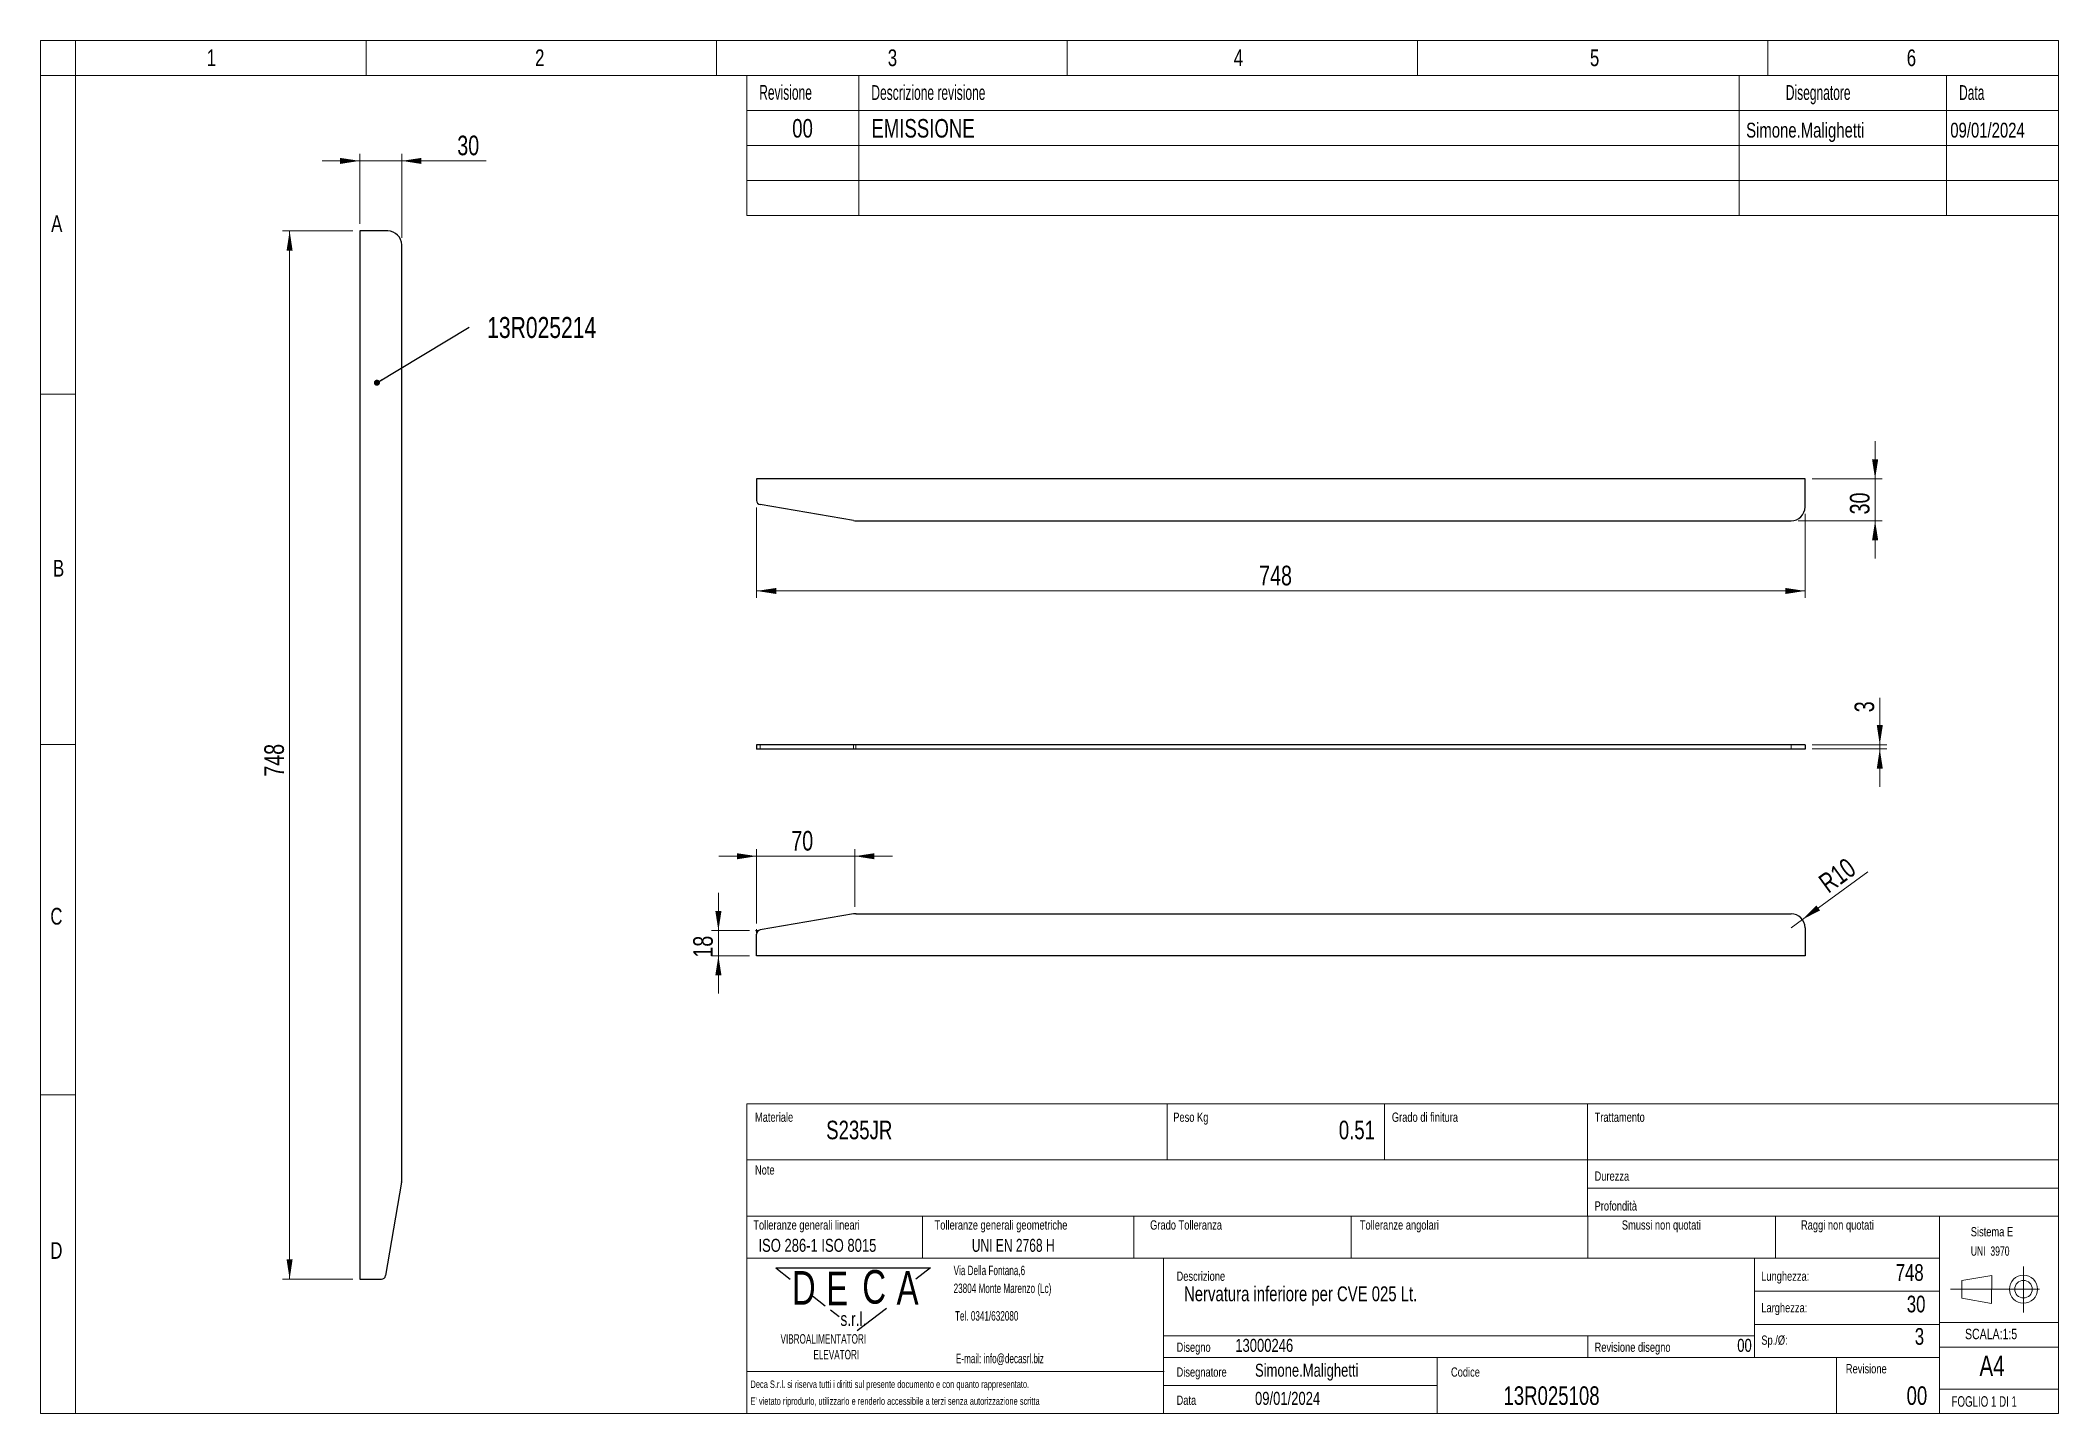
# Model space of a CAD drawing. Header units: millimetres. Extents: x 23 to 1463, y 33 to 1013.
import ezdxf

# ---------------------------------------------------------------- set-up
doc = ezdxf.new("R2010")
doc.units = ezdxf.units.MM
doc.header["$LTSCALE"] = 5
doc.linetypes.add('CENTERX2', pattern=[20.32, 12.7, -2.54, 2.54, -2.54])
doc.linetypes.add('HIDDEN', pattern=[1.905, 1.27, -0.635])
doc.layers.add('FORMAT', color=7, linetype='Continuous')
doc.layers.add('TESTO', color=179, linetype='Continuous')
doc.styles.add('SLDTEXTSTYLE0', font='TXT', dxfattribs={"width": 0.75})
doc.styles.add('SLDTEXTSTYLE1', font='TXT', dxfattribs={"width": 0.605})
doc.styles.add('SLDTEXTSTYLE2', font='TXT', dxfattribs={"width": 0.732984})
doc.styles.add('SLDTEXTSTYLE3', font='TXT', dxfattribs={"width": 0.643617})
doc.styles.add('SLDTEXTSTYLE4', font='TXT', dxfattribs={"width": 0.694444})
doc.styles.add('SLDTEXTSTYLE5', font='TXT', dxfattribs={"width": 0.692308})
doc.dimstyles.new('SLDDIMSTYLE0', dxfattribs={"dimtxt": 14, "dimasz": 14, "dimexe": 0, "dimexo": 0.0625, "dimgap": 3.5, "dimtad": 1, "dimrnd": 1e-09, "dimzin": 12, "dimdsep": 46, "dimtxsty": 'SLDTEXTSTYLE0', "dimsah": 1, "dimcen": 0.09, "dimadec": 0, "dimazin": 3, "dimtfac": 1, "dimtofl": 0, "dimtmove": 0, "dimatfit": 3, "dimfxl": 1, "dimfrac": 2, "dimtolj": 1, "dimtzin": 12, "dimarcsym": 0})
doc.dimstyles.new('SLDDIMSTYLE1', dxfattribs={"dimtxt": 14, "dimasz": 14, "dimexe": 0, "dimexo": 0.0625, "dimgap": 3.5, "dimtad": 1, "dimrnd": 1e-09, "dimzin": 12, "dimdsep": 46, "dimtxsty": 'SLDTEXTSTYLE0', "dimsah": 1, "dimcen": 0.09, "dimadec": 0, "dimazin": 3, "dimtfac": 1, "dimtmove": 0, "dimatfit": 0, "dimfxl": 1, "dimfrac": 2, "dimtolj": 1, "dimtzin": 12, "dimarcsym": 0})
doc.dimstyles.new('SLDDIMSTYLE2', dxfattribs={"dimtxt": 14, "dimasz": 14, "dimexe": 0, "dimexo": 0.0625, "dimgap": 3.5, "dimtad": 1, "dimrnd": 1e-09, "dimzin": 12, "dimdsep": 46, "dimtxsty": 'SLDTEXTSTYLE0', "dimsah": 1, "dimcen": 0, "dimadec": 0, "dimazin": 3, "dimtfac": 1, "dimtofl": 0, "dimtmove": 0, "dimatfit": 3, "dimfxl": 1, "dimfrac": 2, "dimtolj": 1, "dimtzin": 12, "dimarcsym": 0})
doc.dimstyles.new('SLDDIMSTYLE3', dxfattribs={"dimtxt": 0.18, "dimasz": 4.307692, "dimexe": 0, "dimexo": 0.0625, "dimgap": 0, "dimtad": 0, "dimtih": 1, "dimtoh": 1, "dimdec": 0, "dimrnd": 1e-09, "dimzin": 0, "dimdsep": 46, "dimtxsty": 'Standard', "dimblk1": 'DOT', "dimblk2": 'DOT', "dimsah": 1, "dimcen": 0.09, "dimadec": 0, "dimazin": 0, "dimtfac": 4.307692, "dimtdec": 0, "dimtofl": 0, "dimtmove": 0, "dimatfit": 3, "dimldrblk": 'DOT', "dimfxl": 1, "dimfrac": 2, "dimtolj": 1, "dimtzin": 0, "dimarcsym": 0})

# ---------------------------------------------------------------- blocks, each defined once
blk = doc.blocks.new('_D')
at = {"color": 7, "linetype": 'Continuous', "lineweight": 0}
for p, q in [((533.6, 679.6), (533.6, 615.1)), ((1281.6, 675.1), (1281.6, 615.1)), ((533.6, 620.1), (1281.6, 620.1))]:
    blk.add_line(p, q, dxfattribs=at)
at = {"color": 7, "linetype": 'Continuous', "lineweight": 18}
for points in [[(533.6, 620.1), (547.6, 617.9), (547.6, 622.2)], [(1281.6, 620.1), (1267.6, 622.2), (1267.6, 617.9)]]:
    blk.add_solid(points, dxfattribs=at)
at = {"color": 7, "linetype": 'Continuous', "lineweight": 18, "insert": (892.1, 638.1), "char_height": 14, "attachment_point": 1, "style": 'SLDTEXTSTYLE0'}
blk.add_mtext('748', dxfattribs=at)
blk = doc.blocks.new('_D_1')
at = {"color": 7, "linetype": 'Continuous', "lineweight": 0}
for p, q in [((1331.6, 700.1), (1331.6, 727)), ((1286.6, 700.1), (1336.6, 700.1)), ((1331.6, 700.1), (1331.6, 670.1)), ((1276.6, 670.1), (1336.6, 670.1)), ((1331.6, 670.1), (1331.6, 643.2))]:
    blk.add_line(p, q, dxfattribs=at)
at = {"color": 7, "linetype": 'Continuous', "lineweight": 18}
for points in [[(1331.6, 700.1), (1333.8, 714.1), (1329.4, 714.1)], [(1331.6, 670.1), (1329.4, 656.1), (1333.8, 656.1)]]:
    blk.add_solid(points, dxfattribs=at)
at = {"color": 7, "linetype": 'Continuous', "lineweight": 18, "insert": (1313.6, 674.7), "char_height": 14, "attachment_point": 1, "rotation": 90, "style": 'SLDTEXTSTYLE0'}
blk.add_mtext('30', dxfattribs=at)
blk = doc.blocks.new('_D_2')
at = {"color": 7, "linetype": 'Continuous', "lineweight": 0}
for p, q in [((1334.9, 510.3), (1334.9, 543.8)), ((1286.6, 510.3), (1339.9, 510.3)), ((1286.6, 507.3), (1339.9, 507.3)), ((1334.9, 510.3), (1334.9, 507.3)), ((1334.9, 507.3), (1334.9, 480.4))]:
    blk.add_line(p, q, dxfattribs=at)
at = {"color": 7, "linetype": 'Continuous', "lineweight": 18}
for points in [[(1334.9, 510.3), (1337.1, 524.3), (1332.8, 524.3)], [(1334.9, 507.3), (1332.8, 493.3), (1337.1, 493.3)]]:
    blk.add_solid(points, dxfattribs=at)
at = {"color": 7, "linetype": 'Continuous', "lineweight": 18, "insert": (1316.9, 533.5), "char_height": 14, "attachment_point": 1, "rotation": 90, "style": 'SLDTEXTSTYLE0'}
blk.add_mtext('3', dxfattribs=at)
blk = doc.blocks.new('_D_3')
at = {"color": 7, "linetype": 'Continuous', "lineweight": 0}
for p, q in [((506.3, 377.7), (506.3, 404.7)), ((528.6, 377.7), (501.3, 377.7)), ((506.3, 377.7), (506.3, 359.7)), ((528.6, 359.7), (501.3, 359.7)), ((506.3, 359.7), (506.3, 332.8))]:
    blk.add_line(p, q, dxfattribs=at)
at = {"color": 7, "linetype": 'Continuous', "lineweight": 18}
for points in [[(506.3, 377.7), (508.5, 391.7), (504.1, 391.7)], [(506.3, 359.7), (504.1, 345.7), (508.5, 345.7)]]:
    blk.add_solid(points, dxfattribs=at)
at = {"color": 7, "linetype": 'Continuous', "lineweight": 18, "insert": (488.3, 358.4), "char_height": 14, "attachment_point": 1, "rotation": 90, "style": 'SLDTEXTSTYLE0'}
blk.add_mtext('18', dxfattribs=at)
blk = doc.blocks.new('_D_4')
at = {"color": 7, "linetype": 'Continuous', "lineweight": 0}
for p, q in [((533.6, 382.7), (533.6, 435.8)), ((603.6, 394.7), (603.6, 435.8)), ((533.6, 430.8), (506.7, 430.8)), ((533.6, 430.8), (603.6, 430.8)), ((603.6, 430.8), (630.5, 430.8))]:
    blk.add_line(p, q, dxfattribs=at)
at = {"color": 7, "linetype": 'Continuous', "lineweight": 18}
for points in [[(533.6, 430.8), (519.6, 432.9), (519.6, 428.6)], [(603.6, 430.8), (617.6, 428.6), (617.6, 432.9)]]:
    blk.add_solid(points, dxfattribs=at)
at = {"color": 7, "linetype": 'Continuous', "lineweight": 18, "insert": (558.3, 448.8), "char_height": 14, "attachment_point": 1, "style": 'SLDTEXTSTYLE0'}
blk.add_mtext('70', dxfattribs=at)
blk = doc.blocks.new('_D_5')
at = {"color": 7, "linetype": 'Continuous', "lineweight": 0}
for q in [(1326.4, 419.6), (1271.6, 379.7)]:
    blk.add_line((1279.7, 385.6), q, dxfattribs=at)
at = {"color": 7, "linetype": 'Continuous', "lineweight": 18}
blk.add_solid([(1279.7, 385.6), (1292.3, 392.1), (1289.7, 395.6)], dxfattribs=at)
at = {"color": 7, "linetype": 'Continuous', "lineweight": 18, "insert": (1290, 415.2), "char_height": 14, "attachment_point": 1, "rotation": 36.0436, "style": 'SLDTEXTSTYLE0'}
blk.add_mtext('R10', dxfattribs=at)
blk = doc.blocks.new('_D_6')
at = {"color": 7, "linetype": 'Continuous', "lineweight": 0}
for p, q in [((245.4, 877), (195.4, 877)), ((200.4, 877), (200.4, 129)), ((245.4, 129), (195.4, 129))]:
    blk.add_line(p, q, dxfattribs=at)
at = {"color": 7, "linetype": 'Continuous', "lineweight": 18}
for points in [[(200.4, 877), (198.2, 863), (202.5, 863)], [(200.4, 129), (202.5, 143), (198.2, 143)]]:
    blk.add_solid(points, dxfattribs=at)
at = {"color": 7, "linetype": 'Continuous', "lineweight": 18, "insert": (182.3, 487.5), "char_height": 14, "attachment_point": 1, "rotation": 90, "style": 'SLDTEXTSTYLE0'}
blk.add_mtext('748', dxfattribs=at)
blk = doc.blocks.new('_D_7')
at = {"color": 7, "linetype": 'Continuous', "lineweight": 0}
for p, q in [((250.4, 927), (223.5, 927)), ((250.4, 882), (250.4, 932)), ((250.4, 927), (280.4, 927)), ((280.4, 872), (280.4, 932)), ((280.4, 927), (340.7, 927))]:
    blk.add_line(p, q, dxfattribs=at)
at = {"color": 7, "linetype": 'Continuous', "lineweight": 18}
for points in [[(250.4, 927), (236.4, 929.1), (236.4, 924.8)], [(280.4, 927), (294.4, 924.8), (294.4, 929.1)]]:
    blk.add_solid(points, dxfattribs=at)
at = {"color": 7, "linetype": 'Continuous', "lineweight": 18, "insert": (320, 945), "char_height": 14, "attachment_point": 1, "style": 'SLDTEXTSTYLE0'}
blk.add_mtext('30', dxfattribs=at)
blk = doc.blocks.new('SW_NOTE_0')
at = {"color": 0, "linetype": 'Continuous', "lineweight": 0, "insert": (51.7, 7.3), "char_height": 15, "attachment_point": 2, "style": 'SLDTEXTSTYLE0'}
blk.add_mtext('13R025214', dxfattribs=at)
blk = doc.blocks.new('_Dot')
at = {"color": 0, "linetype": 'ByBlock', "lineweight": -2}
blk.add_line((-0.5, 0), (-1, 0), dxfattribs=at)
at = {"color": 0, "linetype": 'ByBlock', "const_width": 0.5}
blk.add_lwpolyline([(-0.25, 0, 1), (0.25, 0, 1)], format="xyb", close=True, dxfattribs=at)

msp = doc.modelspace()

# ---------------------------------------------------------------- linework, layer by layer
at = {"color": 7, "linetype": 'Continuous', "lineweight": 18}
for p, q in [((22.536, 987.991), (22.536, 1012.991)), ((22.536, 1012.991), (47.536, 1012.991)), ((47.536, 1012.991), (1462.536, 1012.991)), ((47.536, 987.991), (47.536, 1012.991)), ((255.036, 1012.991), (255.036, 987.991)), ((505.036, 1012.991), (505.036, 987.991)), ((755.036, 1012.991), (755.036, 987.991)), ((1005.036, 1012.991), (1005.036, 987.991)), ((1255.036, 1012.991), (1255.036, 987.991)), ((1462.536, 1012.991), (1462.536, 987.991)), ((22.536, 32.991), (22.536, 987.991)), ((22.536, 987.991), (47.536, 987.991)), ((47.536, 32.991), (47.536, 987.991)), ((47.536, 987.991), (1462.536, 987.991)), ((1462.536, 987.991), (526.536, 987.991)), ((526.536, 987.991), (1462.536, 987.991)), ((526.536, 962.991), (526.536, 987.991)), ((526.536, 987.991), (1462.536, 987.991)), ((606.536, 962.991), (606.536, 987.991)), ((1234.596, 962.991), (1234.596, 987.991)), ((1382.536, 962.991), (1382.536, 987.991)), ((1462.536, 32.991), (1462.536, 987.991)), ((1462.536, 962.991), (1462.536, 987.991)), ((1462.536, 962.991), (1462.536, 987.991)), ((526.536, 962.991), (1462.536, 962.991)), ((526.536, 962.991), (526.536, 887.991)), ((606.536, 962.991), (606.536, 887.991)), ((1234.596, 962.991), (1234.596, 887.991)), ((1382.536, 962.991), (1382.536, 887.991)), ((1462.536, 962.991), (1462.536, 887.991)), ((1462.536, 962.991), (1462.536, 887.991)), ((526.536, 937.991), (1462.536, 937.991)), ((526.536, 912.991), (1462.536, 912.991)), ((526.536, 887.991), (1462.536, 887.991)), ((47.536, 760.491), (22.536, 760.491)), ((47.536, 510.491), (22.536, 510.491)), ((47.536, 260.491), (22.536, 260.491)), ((526.481, 254.004), (526.481, 33.004)), ((526.481, 254.004), (1462.482, 254.004)), ((826.481, 254.004), (826.481, 214.004)), ((981.481, 254.004), (981.481, 214.004)), ((1126.481, 214.004), (1126.481, 254.004)), ((1462.482, 254.004), (1462.482, 33.004)), ((1462.536, 253.991), (1462.536, 32.991)), ((526.481, 214.004), (1462.482, 214.004)), ((1126.481, 214.004), (1126.481, 173.999)), ((1126.481, 194.004), (1462.482, 194.004)), ((526.481, 173.999), (1462.482, 173.999)), ((651.814, 173.999), (651.814, 144.004)), ((802.801, 173.999), (802.801, 144.004)), ((957.702, 173.999), (957.702, 144.004)), ((1126.563, 173.999), (1126.563, 144.004)), ((1260.539, 173.999), (1260.539, 144.004)), ((1377.481, 173.999), (1377.481, 33.004)), ((526.481, 144.004), (823.981, 144.004)), ((823.981, 144.004), (823.981, 33.004)), ((823.981, 144.004), (1377.481, 144.004)), ((1245.635, 144.004), (1245.635, 120.337)), ((1414.856, 131.645), (1393.586, 127.895)), ((1414.856, 131.645), (1414.754, 111.645)), ((1245.635, 120.337), (1245.635, 96.671)), ((1245.635, 120.337), (1377.481, 120.337)), ((1393.586, 127.895), (1393.586, 115.395)), ((1414.754, 111.645), (1393.586, 115.395)), ((823.981, 88.504), (1245.635, 88.504)), ((1126.563, 88.504), (1126.563, 73.004)), ((1245.635, 96.671), (1245.635, 73.004)), ((1245.635, 96.671), (1377.481, 96.671)), ((1377.481, 98.004), (1462.482, 98.004)), ((1377.482, 98.004), (1462.482, 98.004)), ((1377.482, 98.004), (1377.482, 33.004)), ((823.981, 73.004), (1377.481, 73.004)), ((1019.086, 73.004), (1019.086, 33.004)), ((1304.012, 73.004), (1304.012, 33.004)), ((1377.482, 80.504), (1462.482, 80.504)), ((526.481, 63.004), (824.308, 63.004)), ((1019.086, 53.004), (823.981, 53.004)), ((1377.482, 50.504), (1462.482, 50.504)), ((22.536, 32.991), (47.536, 32.991)), ((47.536, 32.991), (1462.536, 32.991)), ((526.481, 33.004), (1462.482, 33.004)), ((526.482, 33.004), (1462.482, 33.004)), ((526.535, 32.991), (1462.536, 32.991))]:
    msp.add_line(p, q, dxfattribs=at)
at = {"color": 7, "linetype": 'Continuous', "lineweight": 25}
for p, q in [((250.379, 876.988), (250.379, 128.988)), ((270.379, 876.988), (250.379, 876.988)), ((280.379, 199.839), (280.379, 866.988)), ((1281.601, 700.094), (533.601, 700.094)), ((533.601, 700.094), (533.601, 684.623)), ((1281.601, 680.094), (1281.601, 700.094)), ((602.762, 670.238), (536.094, 681.667)), ((604.452, 670.094), (1271.601, 670.094)), ((533.601, 510.291), (533.601, 507.291)), ((1281.601, 510.291), (533.601, 510.291)), ((1281.601, 507.291), (533.601, 507.291)), ((1281.601, 510.291), (1281.601, 507.291)), ((602.762, 389.598), (536.094, 378.17)), ((604.452, 389.742), (1271.601, 389.742)), ((533.601, 359.742), (533.601, 375.213)), ((1281.601, 379.742), (1281.601, 359.742)), ((1281.601, 359.742), (533.601, 359.742)), ((280.235, 198.15), (268.806, 131.481)), ((250.379, 128.988), (265.849, 128.988))]:
    msp.add_line(p, q, dxfattribs=at)
at = {"color": 7, "linetype": 'HIDDEN', "lineweight": 18}
for p, q in [((536.094, 507.291), (536.094, 510.291)), ((602.762, 510.291), (602.762, 507.291)), ((604.452, 507.291), (604.452, 510.291)), ((1271.601, 510.291), (1271.601, 507.291))]:
    msp.add_line(p, q, dxfattribs=at)
at = {"color": 7, "linetype": 'Continuous', "lineweight": 0}
for p, q in [((603.452, 389.742), (602.601, 389.742)), ((603.452, 389.742), (602.601, 389.742)), ((603.452, 389.742), (602.601, 389.742)), ((603.748, 389.767), (604.587, 389.911)), ((603.748, 389.767), (604.587, 389.911)), ((603.748, 389.767), (604.587, 389.911)), ((535.108, 378.001), (532.615, 377.573)), ((533.601, 376.213), (533.601, 378.742))]:
    msp.add_line(p, q, dxfattribs=at)
at = {"color": 7, "linetype": 'CENTERX2', "lineweight": 18}
for p, q in [((1437.45, 138.048), (1437.45, 105.074)), ((1385.484, 121.788), (1452.973, 121.788))]:
    msp.add_line(p, q, dxfattribs=at)
at = {"color": 7, "linetype": 'Continuous', "lineweight": 18}
for radius in [10, 6.25]:
    msp.add_circle((1437.45, 121.788), radius, dxfattribs=at)
at = {"color": 7, "linetype": 'Continuous', "lineweight": 25}
for centre, radius, start, end in [((270.379, 866.988), 10, 0, 90), ((536.601, 684.623), 3, 180, 260.272421), ((1271.601, 680.094), 10, 270, 0), ((604.452, 680.094), 10, 260.272421, 270), ((604.452, 379.742), 10, 90, 99.727579), ((1271.601, 379.742), 10, 0, 90), ((536.601, 375.213), 3, 99.727579, 180), ((270.379, 199.839), 10, 350.272421, 0), ((265.849, 131.988), 3, 270, 350.272421)]:
    msp.add_arc(centre, radius, start, end, dxfattribs=at)
at = {"layer": 'TESTO'}
for p, q in [((547.239, 137.044), (657.594, 137.044)), ((547.239, 137.044), (557.621, 129.068)), ((657.594, 137.044), (647.121, 128.998)), ((573.386, 116.957), (582.422, 110.016)), ((586.243, 107.14), (592.35, 102.36)), ((626.23, 108.129), (605.242, 92.006))]:
    msp.add_line(p, q, dxfattribs=at)

# ---------------------------------------------------------------- block references
at = {"color": 7, "linetype": 'Continuous', "lineweight": 0}
msp.add_blockref('SW_NOTE_0', (328.532, 808.286), dxfattribs=at)

# ---------------------------------------------------------------- texts
for s, insert, char_height, attachment_point, style in [('1', (141.281, 1006.507), 11.906, 1, 'SLDTEXTSTYLE0'), ('2', (375.513, 1006.507), 11.906, 1, 'SLDTEXTSTYLE0'), ('3', (627.17, 1006.507), 11.906, 1, 'SLDTEXTSTYLE0'), ('4', (873.969, 1006.507), 11.906, 1, 'SLDTEXTSTYLE0'), ('5', (1128.136, 1006.507), 11.906, 1, 'SLDTEXTSTYLE0'), ('6', (1354.179, 1006.507), 11.906, 1, 'SLDTEXTSTYLE0'), ('Revisione', (535.434, 981.135), 10.5833, 1, 'SLDTEXTSTYLE1'), ('Descrizione revisione', (615.443, 981.044), 10.58333, 1, 'SLDTEXTSTYLE1'), ('Disegnatore', (1267.907, 981.044), 10.58333, 1, 'SLDTEXTSTYLE1'), ('Data', (1391.5, 981.044), 10.5833, 1, 'SLDTEXTSTYLE1'), ('00', (558.973, 956.839), 13.2292, 1, 'SLDTEXTSTYLE0'), ('EMISSIONE', (615.443, 956.839), 13.2292, 1, 'SLDTEXTSTYLE0'), ('Simone.Malighetti', (1239.594, 954.208), 10.58333, 1, 'SLDTEXTSTYLE0'), ('09/01/2024', (1385.24, 954.208), 10.5833, 1, 'SLDTEXTSTYLE0'), ('A', (30.241, 888.203), 11.906, 1, 'SLDTEXTSTYLE0'), ('B', (31.564, 642.228), 11.906, 1, 'SLDTEXTSTYLE0'), ('C', (29.668, 393.897), 11.906, 1, 'SLDTEXTSTYLE0'), ('Materiale', (532.393, 247.868), 6.6146, 1, 'SLDTEXTSTYLE0'), ('Peso Kg', (830.828, 247.868), 6.6146, 1, 'SLDTEXTSTYLE0'), ('Grado di finitura', (986.808, 247.868), 6.61458, 1, 'SLDTEXTSTYLE0'), ('Trattamento', (1131.481, 247.868), 6.61458, 1, 'SLDTEXTSTYLE0'), ('S235JR', (583.203, 242.018), 13.2292, 1, 'SLDTEXTSTYLE0'), ('0.51', (974.779, 242.018), 13.2292, 3, 'SLDTEXTSTYLE0'), ('Note', (532.393, 210.202), 6.6146, 1, 'SLDTEXTSTYLE0'), ('Durezza', (1131.436, 205.812), 6.6146, 1, 'SLDTEXTSTYLE0'), ('Profondità', (1131.436, 184.548), 6.6146, 1, 'SLDTEXTSTYLE0'), ('Tolleranze generali lineari', (531.208, 170.935), 6.61458, 1, 'SLDTEXTSTYLE0'), ('Tolleranze generali geometriche', (660.53, 170.935), 6.61458, 1, 'SLDTEXTSTYLE0'), ('Grado Tolleranza', (814.329, 170.935), 6.61458, 1, 'SLDTEXTSTYLE0'), ('Tolleranze angolari', (963.933, 170.935), 6.61458, 1, 'SLDTEXTSTYLE0'), ('Smussi non quotati', (1150.899, 170.935), 6.61458, 1, 'SLDTEXTSTYLE0'), ('Raggi non quotati', (1278.712, 170.935), 6.61458, 1, 'SLDTEXTSTYLE0'), ('Sistema E', (1399.838, 166.117), 6.6146, 1, 'SLDTEXTSTYLE0'), ('D', (29.668, 155.359), 11.906, 1, 'SLDTEXTSTYLE0'), ('ISO 286-1 ISO 8015', (534.862, 157.734), 9.26042, 1, 'SLDTEXTSTYLE0'), ('UNI EN 2768 H', (687.103, 157.734), 9.26042, 1, 'SLDTEXTSTYLE5'), ('UNI  3970', (1399.838, 152.298), 6.6146, 1, 'SLDTEXTSTYLE4'), ('Descrizione', (833.184, 134.402), 6.61458, 1, 'SLDTEXTSTYLE0'), ('Lunghezza:', (1250.318, 134.402), 6.6146, 1, 'SLDTEXTSTYLE0'), ('748', (1366.215, 139.666), 11.9062, 3, 'SLDTEXTSTYLE0'), ('Nervatura inferiore per CVE 025 Lt.', (838.535, 123.811), 10.58333, 1, 'SLDTEXTSTYLE0'), ('30', (1367.499, 117.162), 11.9062, 3, 'SLDTEXTSTYLE0'), ('Larghezza:', (1250.397, 111.899), 6.6146, 1, 'SLDTEXTSTYLE0'), ('13000246', (875.09, 86.355), 9.2604, 1, 'SLDTEXTSTYLE0'), ('00', (1243.572, 86.355), 9.2604, 3, 'SLDTEXTSTYLE0'), ('Sp./Ø:', (1250.397, 88.761), 6.6146, 1, 'SLDTEXTSTYLE0'), ('3', (1366.55, 94.025), 11.906, 3, 'SLDTEXTSTYLE0'), ('SCALA:1:5', (1395.734, 93.602), 7.5, 1, 'SLDTEXTSTYLE0'), ('Disegno', (833.184, 83.724), 6.6146, 1, 'SLDTEXTSTYLE0'), ('Revisione disegno', (1131.436, 83.724), 6.61458, 1, 'SLDTEXTSTYLE0'), ('A4', (1406.074, 74.469), 14.5521, 1, 'SLDTEXTSTYLE0'), ('Disegnatore', (833.184, 65.984), 6.61458, 1, 'SLDTEXTSTYLE0'), ('Simone.Malighetti', (889.162, 68.615), 9.26042, 1, 'SLDTEXTSTYLE0'), ('Codice', (1028.985, 65.984), 6.6146, 1, 'SLDTEXTSTYLE0'), ('Revisione', (1310.731, 68.342), 6.6146, 1, 'SLDTEXTSTYLE0'), ('Deca S.r.l. si riserva tutti i diritti sul presente documento e con quanto rappresentato.', (529.189, 56.63), 5.29167, 1, 'SLDTEXTSTYLE0'), ("E' vietato riprodurlo, utilizzarlo e renderlo accessibile a terzi senza autorizzazione scritta", (529.189, 44.575), 5.29167, 1, 'SLDTEXTSTYLE0'), ('Data', (833.184, 45.89), 6.6146, 1, 'SLDTEXTSTYLE0'), ('09/01/2024', (889.162, 48.522), 9.2604, 1, 'SLDTEXTSTYLE0'), ('13R025108', (1066.421, 52.469), 13.2292, 1, 'SLDTEXTSTYLE0'), ('00', (1368.808, 52.469), 13.2292, 3, 'SLDTEXTSTYLE0'), ('FOGLIO 1 DI 1', (1386.098, 45.426), 7.5, 1, 'SLDTEXTSTYLE5')]:
    msp.add_mtext(s, dxfattribs=dict(at, insert=insert, char_height=char_height, attachment_point=attachment_point, style=style))
at = {"layer": 'FORMAT', "char_height": 6.75, "attachment_point": 1, "style": 'SLDTEXTSTYLE3'}
for s, insert in [('Via Della Fontana,6', (674.11, 138.598)), ('23804 Monte Marenzo (Lc)', (674.11, 125.799)), ('Tel. 0341/632080', (675.114, 106.133)), ('VIBROALIMENTATORI', (550.659, 89.705)), ('ELEVATORI', (574.111, 78.494)), ('E-mail: info@decasrl.biz', (675.763, 75.715))]:
    msp.add_mtext(s, dxfattribs=dict(at, insert=insert))
at = {"layer": 'TESTO', "attachment_point": 1, "style": 'SLDTEXTSTYLE2'}
for s, insert, char_height in [('D', (558.695, 134.78), 24), ('E', (583.203, 134.249), 24), ('C', (608.948, 135.48), 24), ('A', (633.436, 134.78), 24), ('s.r.l.', (593.383, 105.568), 10)]:
    msp.add_mtext(s, dxfattribs=dict(at, insert=insert, char_height=char_height))

# ---------------------------------------------------------------- dimensions: what is measured, and where the dimension line sits
at = {"color": 7, "linetype": 'Continuous', "lineweight": 18}
for base, p1, p2, dimstyle, picture, middle in [((280.379, 926.988), (250.379, 876.988), (280.379, 866.988), 'SLDDIMSTYLE1', '_D_7', (330.379, 926.988)), ((1281.601, 620.094), (533.601, 684.623), (1281.601, 680.094), 'SLDDIMSTYLE0', '_D', (907.601, 620.094)), ((603.601, 430.783), (533.601, 377.742), (603.601, 389.742), 'SLDDIMSTYLE1', '_D_4', (568.601, 430.783))]:
    dim = msp.add_linear_dim(base=base, p1=p1, p2=p2, dimstyle=dimstyle, dxfattribs=at)
    dim.commit()
    dim.dimension.update_dxf_attribs({"geometry": picture, "text_midpoint": middle, "dimtype": 160})
for base, p1, p2, dimstyle, picture, middle in [((200.379, 128.988), (250.379, 876.988), (250.379, 128.988), 'SLDDIMSTYLE0', '_D_6', (200.379, 502.988)), ((1331.601, 670.094), (1281.601, 700.094), (1271.601, 670.094), 'SLDDIMSTYLE1', '_D_1', (1331.601, 685.094)), ((1334.925, 507.291), (1281.601, 510.291), (1281.601, 507.291), 'SLDDIMSTYLE1', '_D_2', (1334.925, 538.648)), ((506.301, 359.742), (533.601, 377.742), (533.601, 359.742), 'SLDDIMSTYLE1', '_D_3', (506.301, 368.742))]:
    dim = msp.add_linear_dim(base=base, p1=p1, p2=p2, angle=90, dimstyle=dimstyle, dxfattribs=at)
    dim.commit()
    dim.dimension.update_dxf_attribs({"geometry": picture, "text_midpoint": middle, "dimtype": 160})
dim = msp.add_radius_dim(center=(1271.601, 379.742), mpoint=(1279.687, 385.626), dimstyle='SLDDIMSTYLE2', dxfattribs=at)
dim.commit()
dim.dimension.update_dxf_attribs({"geometry": '_D_5', "text_midpoint": (1314.356, 410.855), "dimtype": 164})

# ---------------------------------------------------------------- leaders
at = {"color": 7, "linetype": 'Continuous', "lineweight": 0}
msp.add_leader([(262.664, 768.676), (328.532, 808.286)], dimstyle='SLDDIMSTYLE3', dxfattribs=at)

doc.saveas('drawing.dxf')
